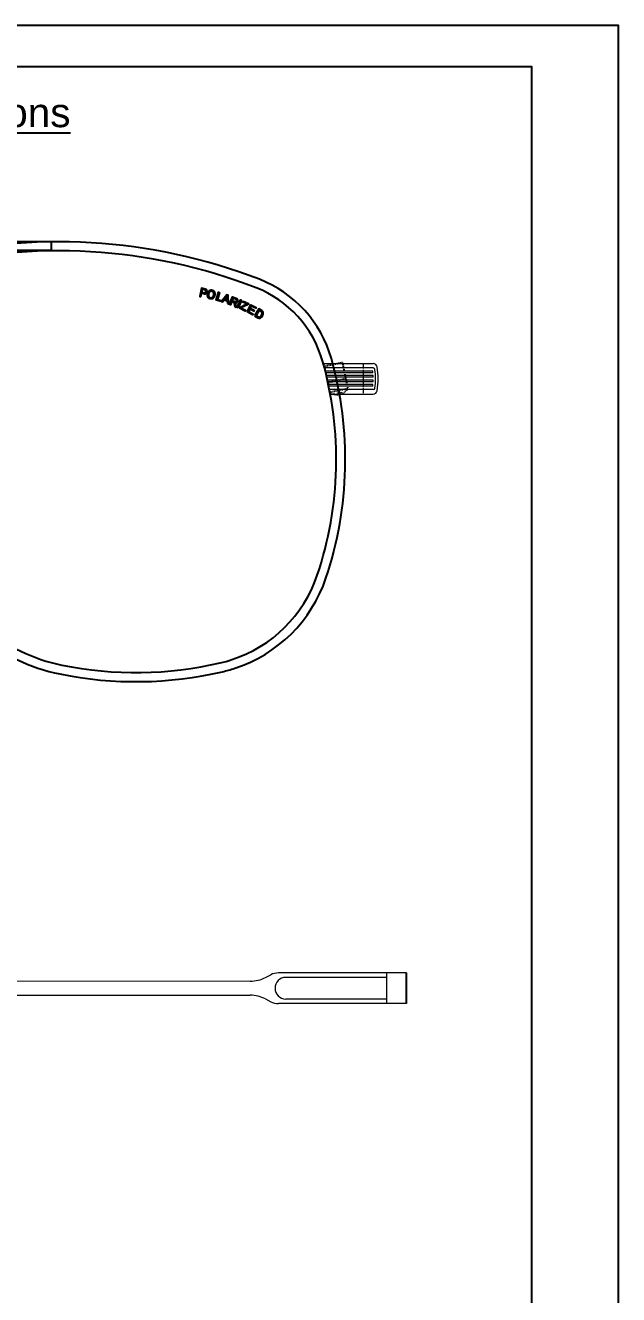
# Model space of a CAD drawing. Header units: millimetres. Extents: x 1448 to 2566, y 1057 to 1416.
# Drawn here: x 1586.1 to 1657.7, y 1262.5 to 1415.6 of the extents above; entities that cross this region are included whole.
import ezdxf

# ---------------------------------------------------------------- set-up
doc = ezdxf.new("R2010")
doc.units = ezdxf.units.MM
for name, pattern in [('ACAD_ISO02W100', [15, 12, -3]), ('CENTER2', [28.575, 19.05, -3.175, 3.175, -3.175]), ('DASHED2', [0.375, 0.25, -0.125])]:
    doc.linetypes.add(name, pattern=pattern)
doc.layers.add('Center Line', color=2, linetype='CENTER2')
doc.layers.add('标注', color=4, linetype='Continuous', lineweight=5)
doc.styles.get("Standard").update_dxf_attribs({"font": 'arial.ttf'})

# ---------------------------------------------------------------- blocks, each defined once
blk = doc.blocks.new('ET3WT23T32T')
at = {"layer": 'Center Line', "color": 251, "linetype": 'DASHED2', "ltscale": 0.3, "true_color": 0x636466}
for p, q in [((-4.36, 3.72), (-4.36, 0.52)), ((-4.36, 3.72), (-2.16, 3.72)), ((-2.16, 0.52), (-2.16, 3.72))]:
    blk.add_line(p, q, dxfattribs=at)
blk.add_lwpolyline([(-4.36, 1.72), (-2.16, 1.72)], dxfattribs=at)
blk.add_lwpolyline([(-2.16, 0.52, -0.180894), (-3.06, 0.04), (-3.06, 0.27), (-3.46, 0.27), (-3.46, 0.04, -0.180894), (-4.36, 0.52)], format="xyb", close=True, dxfattribs=at)
blk = doc.blocks.new('yhgyf')
at = {"ltscale": 1000}
h = blk.add_hatch(color=0, dxfattribs=at)
h.dxf.hatch_style = 1
h.paths.add_polyline_path([(12820.05, 3880.69), (12819.73, 3881.02), (12819.03, 3880.32), (12819.12, 3880.23), (12819.41, 3880.52), (12819.64, 3880.28, 1)])
h.paths.add_polyline_path([(12819.74, 3880.84), (12819.96, 3880.62, -1), (12819.71, 3880.38), (12819.49, 3880.6)], flags=16)
h = blk.add_hatch(color=0, dxfattribs=at)
h.dxf.hatch_style = 1
h.paths.add_polyline_path([(12820.65, 3880.1, 0.267981), (12820.22, 3880.23, 0.207185), (12819.83, 3879.9, 0.288248), (12819.89, 3879.43, 0.228721), (12820.26, 3879.24, 0.27911), (12820.75, 3879.59, 0.314419)])
h.paths.add_polyline_path([(12820.66, 3879.72, -0.190431), (12820.41, 3879.42, -0.323606), (12820.04, 3879.44, -0.387777), (12819.97, 3879.87, -0.131727), (12820.17, 3880.07, -0.347174), (12820.57, 3880.02, -0.264322)], flags=16)
h = blk.add_hatch(color=0, dxfattribs=at)
h.dxf.hatch_style = 1
h.paths.add_polyline_path([(12820.88, 3878.45), (12820.58, 3878.82), (12821.24, 3879.37), (12821.16, 3879.47), (12820.4, 3878.85), (12820.79, 3878.37)])
h = blk.add_hatch(color=0, dxfattribs=at)
h.dxf.hatch_style = 1
h.paths.add_polyline_path([(12820.82, 3878.34), (12820.9, 3878.23), (12821.2, 3878.32), (12821.45, 3877.99), (12821.28, 3877.72), (12821.37, 3877.6), (12821.91, 3878.51), (12821.82, 3878.62)])
h.paths.add_polyline_path([(12821.76, 3878.48), (12821.51, 3878.09), (12821.32, 3878.34)], flags=16)
h = blk.add_hatch(color=0, dxfattribs=at)
h.dxf.hatch_style = 1
h.paths.add_polyline_path([(12822.56, 3877.6), (12822.25, 3878.05), (12821.44, 3877.5), (12821.52, 3877.38), (12822.24, 3877.87), (12822.44, 3877.58, -1), (12822.17, 3877.4), (12821.97, 3877.69), (12821.88, 3877.63), (12821.97, 3877.49, -0.254413), (12821.99, 3877.28), (12821.84, 3876.92), (12821.93, 3876.78), (12822.07, 3877.11, 0.124716), (12822.1, 3877.33, 0.057292), (12822.18, 3877.25, 0.805386)])
h = blk.add_hatch(color=0, dxfattribs=at)
h.dxf.hatch_style = 1
h.paths.add_polyline_path([(12822.9, 3877.09), (12822.83, 3877.2), (12822, 3876.67), (12822.07, 3876.56)])
h = blk.add_hatch(color=0, dxfattribs=at)
h.dxf.hatch_style = 1
h.paths.add_polyline_path([(12823.39, 3876.29), (12823.03, 3876.89), (12822.92, 3876.83), (12823.2, 3876.36), (12822.25, 3876.5), (12822.15, 3876.44), (12822.55, 3875.77), (12822.65, 3875.83), (12822.33, 3876.37), (12823.28, 3876.22)])
h = blk.add_hatch(color=0, dxfattribs=at)
h.dxf.hatch_style = 1
h.paths.add_polyline_path([(12822.67, 3875.56), (12823.01, 3874.91), (12823.11, 3874.97), (12822.83, 3875.49), (12823.13, 3875.65), (12823.38, 3875.18), (12823.48, 3875.23), (12823.23, 3875.71), (12823.49, 3875.85), (12823.78, 3875.32), (12823.88, 3875.38), (12823.53, 3876.02)])
h = blk.add_hatch(color=0, dxfattribs=at)
h.dxf.hatch_style = 1
h.paths.add_polyline_path([(12823.15, 3874.64), (12823.34, 3874.25, 0.263957), (12823.62, 3874.05, 0.279109), (12824.2, 3874.34, 0.262079), (12824.22, 3874.68), (12824.03, 3875.06)])
h.paths.add_polyline_path([(12823.98, 3874.9), (12824.1, 3874.65, -0.30602), (12824.06, 3874.37, -0.196326), (12823.67, 3874.18, -0.303394), (12823.43, 3874.32), (12823.31, 3874.57)], flags=16)
for points in [[(12819.41, 3880.52), (12819.64, 3880.28, 1), (12820.05, 3880.69), (12819.73, 3881.02), (12819.03, 3880.32), (12819.12, 3880.23)], [(12819.71, 3880.38, 1), (12819.96, 3880.62), (12819.74, 3880.84), (12819.49, 3880.6)], [(12820.17, 3880.07, 0.131727), (12819.97, 3879.87, 0.387777), (12820.04, 3879.44, 0.323606), (12820.41, 3879.42, 0.190431), (12820.66, 3879.72, 0.264322), (12820.57, 3880.02, 0.347174)]]:
    blk.add_lwpolyline(points, format="xyb", close=True)
for points in [[(12820.26, 3879.24, 0.27911), (12820.75, 3879.59, 0.314419), (12820.65, 3880.1, 0.267981), (12820.22, 3880.23, 0.207185), (12819.83, 3879.9)], [(12819.83, 3879.9, 0.288248), (12819.89, 3879.43, 0.228721), (12820.26, 3879.24)], [(12821.97, 3877.69), (12822.17, 3877.4, 1), (12822.44, 3877.58), (12822.24, 3877.87), (12821.52, 3877.38), (12821.44, 3877.5), (12822.25, 3878.05), (12822.56, 3877.6)], [(12821.88, 3877.63), (12821.97, 3877.49, -0.254413), (12821.99, 3877.28), (12821.84, 3876.92), (12821.93, 3876.78), (12822.07, 3877.11, 0.124716), (12822.1, 3877.33, 0.057292), (12822.18, 3877.25)], [(12823.15, 3874.64), (12823.34, 3874.25, 0.263957), (12823.62, 3874.05, 0.279109), (12824.2, 3874.34, 0.262079), (12824.22, 3874.68), (12824.03, 3875.06), (12823.15, 3874.64)], [(12824.06, 3874.37, 0.30602), (12824.1, 3874.65), (12823.98, 3874.9), (12823.31, 3874.57), (12823.43, 3874.32, 0.303394), (12823.67, 3874.18)]]:
    blk.add_lwpolyline(points, format="xyb")
for points in [[(12820.58, 3878.82), (12820.88, 3878.45), (12820.79, 3878.37), (12820.4, 3878.85), (12821.16, 3879.47), (12821.24, 3879.37)], [(12821.28, 3877.72), (12821.37, 3877.6), (12821.91, 3878.51), (12821.82, 3878.62), (12820.82, 3878.34), (12820.9, 3878.23), (12821.2, 3878.32), (12821.45, 3877.99)], [(12821.76, 3878.48), (12821.51, 3878.09), (12821.32, 3878.34)], [(12822.07, 3876.56), (12822, 3876.67), (12822.83, 3877.2), (12822.9, 3877.09)], [(12822.67, 3875.56), (12823.53, 3876.02), (12823.88, 3875.38), (12823.78, 3875.32), (12823.49, 3875.85), (12823.23, 3875.71), (12823.48, 3875.23), (12823.38, 3875.18), (12823.13, 3875.65), (12822.83, 3875.49), (12823.11, 3874.97), (12823.01, 3874.91)]]:
    blk.add_lwpolyline(points, close=True)
blk.add_lwpolyline([(12823.03, 3876.89), (12823.39, 3876.29), (12823.28, 3876.22), (12822.33, 3876.37), (12822.65, 3875.83), (12822.55, 3875.77), (12822.15, 3876.44), (12822.25, 3876.5), (12823.2, 3876.36), (12822.92, 3876.83), (12823.03, 3876.89)])
for centre, radius, start, end in [((12822.33, 3877.47), 0.263, 233.9519, 38.1785), ((12823.64, 3874.76), 0.577, 273.3509, 317.7803)]:
    blk.add_arc(centre, radius, start, end)

msp = doc.modelspace()

# ---------------------------------------------------------------- linework, layer by layer
at = {"color": 251, "linetype": 'ACAD_ISO02W100', "lineweight": 13, "ltscale": 0.05}
msp.add_line((1626.849, 1374.79425), (1626.849, 1371.09425), dxfattribs=at)
at = {"color": 6}
msp.add_line((1628.63875, 1372.94425), (1628.63875, 1372.94425), dxfattribs=at)
at = {"ltscale": 1000}
msp.add_line((1632.05365, 1297.60421), (1632.05365, 1301.30421), dxfattribs=at)
for points in [[(1447.65009, 1118.56132), (1657.65009, 1118.56132), (1657.65009, 1415.56132), (1447.65009, 1415.56132)], [(1525.00597, 1388.46372), (1589.24723, 1388.46372), (1589.24723, 1389.46372), (1525.00597, 1389.46372)]]:
    msp.add_lwpolyline(points, close=True)
msp.add_lwpolyline([(1647.16791, 1123.56132), (1647.16791, 1410.56132), (1457.16791, 1410.56132), (1457.16791, 1123.56132)])
at = {"color": 7, "ltscale": 1000}
for points in [[(1573.3617, 1387.32065, 0.346651689), (1564.29138, 1375.36271, 0.219878699), (1580.45073, 1342.02245, 0.121753931), (1590.26928, 1337.34844, 0.108366061), (1609.85909, 1337.62094, 0.021466232), (1611.34331, 1338.03169, 0.237662261), (1622.34879, 1348.9098, 0.151071875), (1623.0023, 1375.38897, 0.235488168), (1614.31858, 1384.9423, 0.15753041)], [(1573.63863, 1386.25608, 0.346651689), (1565.3912, 1375.383, 0.219878699), (1581.14804, 1342.87319, 0.121753931), (1590.48995, 1338.42608, 0.108374683), (1609.61002, 1338.69237, 0.021488387), (1611.0047, 1339.07827, 0.237662261), (1621.30622, 1349.26058, 0.151071875), (1621.94369, 1375.09005, 0.235488168), (1613.9203, 1383.91694, 0.15753041)]]:
    msp.add_lwpolyline(points, format="xyb", close=True, dxfattribs=at)
at = {"layer": '标注', "color": 0, "lineweight": 13, "ltscale": 5}
for p, q in [((1622.0261, 1374.79425), (1628.02625, 1374.79425)), ((1628.06361, 1374.24876), (1622.17222, 1374.24876)), ((1627.98781, 1373.84876), (1622.27458, 1373.84876)), ((1628.00788, 1373.64876), (1622.32426, 1373.64876)), ((1628.02989, 1373.32182), (1622.40332, 1373.32182)), ((1628.03679, 1373.12182), (1622.45038, 1373.12182)), ((1628.03679, 1372.76668), (1622.52727, 1372.76668)), ((1628.02989, 1372.56668), (1622.56894, 1372.56668)), ((1628.00867, 1372.24876), (1622.63518, 1372.24876)), ((1627.98781, 1372.03975), (1622.67872, 1372.03975)), ((1628.06361, 1371.63975), (1622.76206, 1371.63975)), ((1622.87205, 1371.09425), (1628.02625, 1371.09425)), ((1615.06165, 1300.75314), (1615.68992, 1301.07928)), ((1632.05365, 1301.30421), (1616.6114, 1301.30421)), ((1629.65365, 1301.28021), (1629.65365, 1297.62821)), ((1613.22213, 1300.30328), (1559.35987, 1300.25705)), ((1629.65365, 1300.75872), (1617.50618, 1300.75872)), ((1559.3611, 1298.65137), (1613.22213, 1298.60515)), ((1615.06165, 1298.15529), (1615.68992, 1297.82914)), ((1616.21465, 1299.35421), (1616.21849, 1299.35421)), ((1629.65365, 1298.14971), (1617.50618, 1298.14971)), ((1632.05365, 1297.60421), (1616.6114, 1297.60421))]:
    msp.add_line(p, q, dxfattribs=at)
for centre, radius, start, end in [((1628.02625, 1374.29425), 0.5, 9.5272834, 90), ((1619.9825, 1372.94425), 8.05625, 5.0168256, 6.4464028), ((1619.9825, 1372.94425), 8.05625, 1.262979, 2.686254), ((1628.06361, 1374.04876), 0.2, 7.7828069, 90), ((1619.9825, 1372.94425), 8.35625, 352.2171931, 7.7828069), ((1619.9825, 1372.94425), 8.65625, 350.4727166, 9.5272834), ((1619.9825, 1372.94425), 8.05625, 353.5535972, 355.0474998), ((1628.02625, 1371.59425), 0.5, 270, 350.4727166), ((1619.9825, 1372.94425), 8.05625, 357.313746, 358.737021), ((1628.06361, 1371.83975), 0.2, 270, 352.2171931), ((1616.6114, 1299.30421), 2, 90, 117.4348241), ((1613.21869, 1304.30328), 4, 270.0491761, 297.4348241), ((1617.51922, 1299.45421), 1.30457, 90.5729387, 269.4270613), ((1613.21869, 1294.60515), 4, 62.5651759, 89.9508239), ((1616.6114, 1299.60421), 2, 242.5651759, 270)]:
    msp.add_arc(centre, radius, start, end, dxfattribs=at)

# ---------------------------------------------------------------- block references
at = {"rotation": 34.43733240995535}
msp.add_blockref('yhgyf', (-6770.95421, -9066.61375), dxfattribs=at)
at = {"xscale": -1, "rotation": 11.76870862099376}
msp.add_blockref('ET3WT23T32T', (1620.82421, 1370.34964), dxfattribs=at)

# ---------------------------------------------------------------- texts
at = {"insert": (1560.97683, 1404.51146), "char_height": 3.5, "width": 76.6586513, "attachment_point": 5}
msp.add_mtext('{\\LLaser & Printing Instructions}', dxfattribs=at)

doc.saveas('drawing.dxf')
